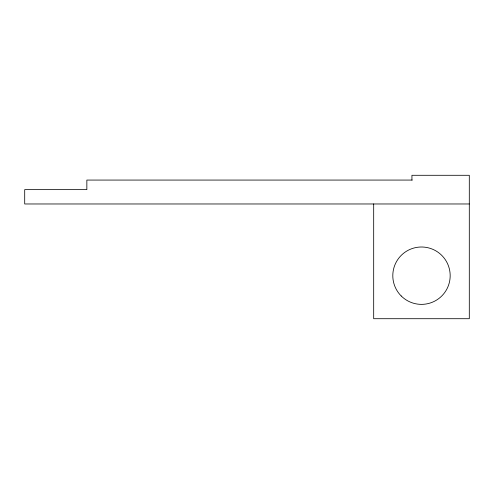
<?xml version="1.0" encoding="UTF-8"?>
<svg xmlns="http://www.w3.org/2000/svg" width="494" height="494" viewBox="0 0 494 494"><rect width="100%" height="100%" fill="white"/><g stroke="black" fill="none" stroke-linecap="round" stroke-linejoin="round"><path stroke-width="0.74" d="M412.243 180.069L86.851 180.069L86.851 189.634L24.7 189.634L24.7 203.973L469.3 203.973M411.934 180.069L411.934 175.29L469.3 175.29L469.3 318.71L373.686 318.71L373.686 203.948M401.208 295.968A28.683 28.683 0 0 0 449.2 283.105A28.683 28.683 0 0 0 414.071 247.976A28.683 28.683 0 0 0 401.208 295.968"/></g></svg>
